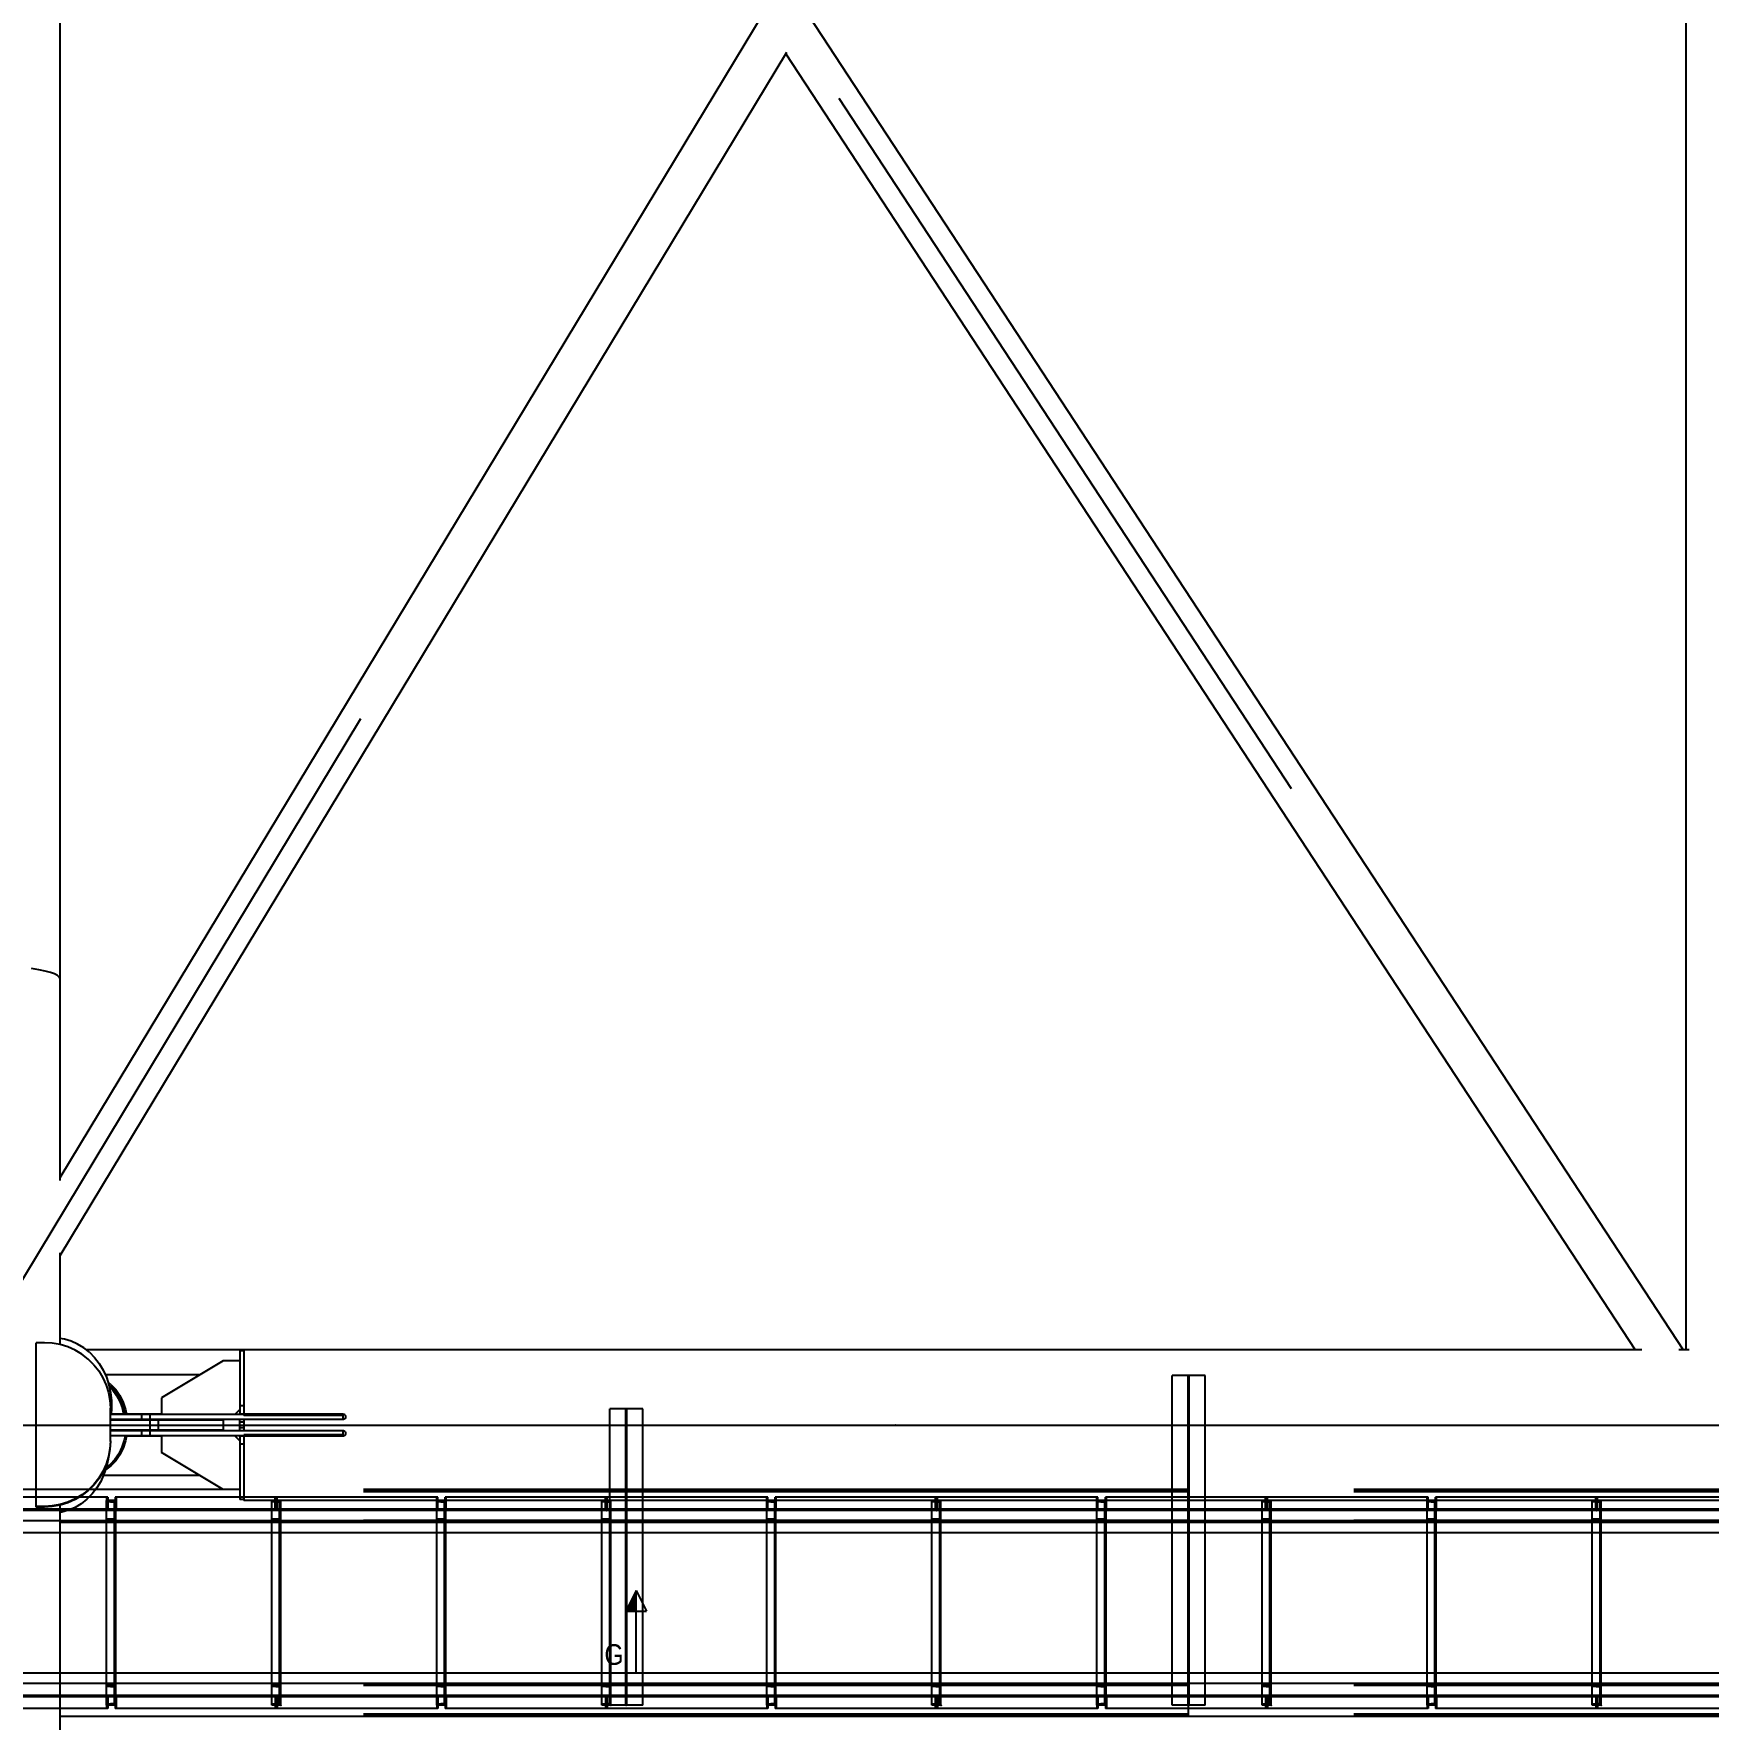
# Model space of a CAD drawing. Header units: millimetres. Extents: x 150209.93 to 150215.05, y 136675.65 to 136679.93.
# Drawn here: x 150211.4143 to 150211.6173, y 136678.7433 to 136678.9475 of the extents above; entities that cross this region are included whole.
import ezdxf

# ---------------------------------------------------------------- set-up
doc = ezdxf.new("R2010")
doc.units = ezdxf.units.MM
doc.header["$LTSCALE"] = 0.25
for name, pattern in [('CENTER', [50.8, 31.75, -6.35, 6.35, -6.35]), ('XKITLINE00', [0]), ('XKITLINE02', [4, 2, -2]), ('XKITLINE03', [6, 3, -1, 1, -1])]:
    doc.linetypes.add(name, pattern=pattern)
doc.styles.add('ARIAL', font='arial.ttf')
doc.styles.add('ROMANS', font='romans.shx')
doc.dimstyles.new('MD300', dxfattribs={"dimtxt": 2.5, "dimasz": 2.5, "dimexe": 1, "dimexo": 1, "dimgap": 0.5, "dimtad": 1, "dimdec": 1, "dimlfac": 50, "dimrnd": 0.5, "dimdsep": 46, "dimtxsty": 'ROMANS', "dimcen": 1, "dimclrd": 146, "dimclre": 146, "dimclrt": 30, "dimadec": 1, "dimazin": 2, "dimtfac": 1, "dimtdec": 1, "dimtmove": 0, "dimatfit": 1, "dimfxl": 1, "dimtolj": 1, "dimtzin": 0, "dimlwd": -1, "dimlwe": -1, "dimarcsym": 0})

# ---------------------------------------------------------------- blocks, each defined once
blk = doc.blocks.new('çatıı')
at = {"color": 8, "linetype": 'CENTER'}
for p, q in [((12370, 15740.3), (13445, 17520)), ((12370, 17380.3), (13445, 15740.3)), ((12195, 15740.3), (12952.5, 15740.3)), ((12370, 15740.3), (14995, 15740.3)), ((12370, 15740.3), (12952.5, 15740.3)), ((12801.8, 15740.3), (15025, 15740.3)), ((12952.5, 15740.3), (13535, 15740.3))]:
    blk.add_line(p, q, dxfattribs=at)
at = {"color": 8, "linetype": 'XKITLINE00'}
for p, q in [((12446.2, 17242.2), (12446.2, 16010.7)), ((13431.3, 16860.1), (13431.3, 15786)), ((12872.8, 16596.3), (12446.2, 15890)), ((12899.9, 16594), (13429.6, 15786)), ((12886.5, 16571.7), (12446.2, 15842.9)), ((12886, 16570.9), (13400.5, 15786)), ((12433.4, 16016.1), (12428.9, 16016.9)), ((12433.4, 16016.1), (12428.9, 16016.9)), ((12437.2, 16015.3), (12433.4, 16016.1)), ((12437.2, 16015.3), (12433.4, 16016.1)), ((12440.4, 16014.5), (12437.2, 16015.3)), ((12440.4, 16014.5), (12437.2, 16015.3)), ((12442.9, 16013.6), (12440.4, 16014.5)), ((12442.9, 16013.6), (12440.4, 16014.5)), ((12444.7, 16012.6), (12442.9, 16013.6)), ((12445.8, 16011.7), (12444.7, 16012.6)), ((12445.8, 16011.7), (12444.7, 16012.6)), ((12445.8, 16011.7), (12446.2, 16010.7)), ((12445.8, 16011.7), (12446.2, 16010.7)), ((12446.2, 16010.7), (12446.2, 15888.4)), ((12446.2, 15844.6), (12446.2, 15789.1)), ((12436.8, 15790.2), (12431.8, 15790.2)), ((12431.8, 15690.7), (12431.8, 15790.2)), ((12441.6, 15790), (12436.8, 15790.2)), ((12446.3, 15789.1), (12441.6, 15790)), ((12448.9, 15792.3), (12446.2, 15792.7)), ((12450.9, 15787.7), (12446.3, 15789.1)), ((12453, 15791.1), (12448.9, 15792.3)), ((12455.4, 15785.7), (12450.9, 15787.7)), ((12456.9, 15789.4), (12453, 15791.1)), ((12459.5, 15783.2), (12455.4, 15785.7)), ((12460.6, 15787.1), (12456.9, 15789.4)), ((12464.1, 15784.4), (12460.6, 15787.1)), ((12557.7, 15786), (12462.1, 15786)), ((12464.1, 15784.4), (12467.2, 15781.2)), ((12555.2, 15785.2), (12555.2, 15784.6)), ((12557.7, 15785.2), (12555.2, 15785.2)), ((12555.2, 15784.6), (12555.2, 15783.5)), ((12557.7, 15786), (12557.7, 15785.6)), ((13404.7, 15786), (12557.7, 15786)), ((12557.7, 15785.6), (12557.7, 15784.6)), ((12557.7, 15784.6), (12557.7, 15783)), ((13433.2, 15786), (13427.1, 15786)), ((12463.3, 15780.3), (12459.5, 15783.2)), ((12466.7, 15776.9), (12463.3, 15780.3)), ((12466.7, 15776.9), (12469.7, 15773.1)), ((12467.2, 15781.2), (12470, 15777.6)), ((12470, 15777.6), (12472.4, 15773.6)), ((12545.2, 15779.3), (12507.7, 15756.8)), ((12555.2, 15779.3), (12545.2, 15779.3)), ((12555.2, 15783.5), (12555.2, 15781.7)), ((12555.2, 15781.7), (12555.2, 15779.5)), ((12555.2, 15779.5), (12555.2, 15776.7)), ((12555.2, 15776.7), (12555.2, 15773.5)), ((12557.7, 15783), (12557.7, 15780.7)), ((12557.7, 15780.7), (12557.7, 15777.9)), ((12557.7, 15777.9), (12557.7, 15774.5)), ((12557.7, 15774.5), (12557.7, 15770.6)), ((12469.7, 15773.1), (12472.2, 15769)), ((12472.2, 15769), (12474.2, 15764.6)), ((12472.4, 15773.6), (12474.4, 15769.3)), ((12531, 15770.8), (12473.7, 15770.8)), ((12474.2, 15764.6), (12475.6, 15760.1)), ((12474.4, 15769.3), (12475.9, 15764.8)), ((12477, 15764.9), (12475.4, 15766.2)), ((12476.9, 15764.2), (12475.8, 15765.1)), ((12476.9, 15764.2), (12475.8, 15765.1)), ((12475.9, 15764.8), (12476.9, 15760.1)), ((12476.1, 15763.8), (12478.3, 15761.5)), ((12476.1, 15763.8), (12478.3, 15761.5)), ((12476.9, 15764.2), (12479.5, 15761.5)), ((12476.9, 15764.2), (12479.5, 15761.5)), ((12477, 15764.9), (12480, 15761.8)), ((12555.2, 15773.5), (12555.2, 15769.8)), ((12555.2, 15769.8), (12555.2, 15765.8)), ((12555.2, 15765.8), (12555.2, 15761.4)), ((12557.7, 15770.6), (12557.7, 15766.2)), ((12557.7, 15766.2), (12557.7, 15761.5)), ((12475.6, 15760.1), (12476.5, 15755.4)), ((12476.5, 15755.4), (12476.8, 15750.6)), ((12476.9, 15760.1), (12477.4, 15755.3)), ((12477.4, 15755.3), (12477.4, 15750.5)), ((12478.3, 15761.5), (12480.5, 15758.3)), ((12478.3, 15761.5), (12480.5, 15758.3)), ((12479.5, 15761.5), (12481.7, 15758.3)), ((12479.5, 15761.5), (12481.7, 15758.3)), ((12480, 15761.8), (12482.5, 15758.2)), ((12480.5, 15758.3), (12482.4, 15754.7)), ((12480.5, 15758.3), (12482.4, 15754.7)), ((12481.7, 15758.3), (12483.6, 15754.7)), ((12481.7, 15758.3), (12483.6, 15754.7)), ((12482.4, 15754.7), (12483.9, 15750.9)), ((12482.4, 15754.7), (12483.9, 15750.9)), ((12482.5, 15758.2), (12484.5, 15754.1)), ((12483.6, 15754.7), (12485, 15750.9)), ((12483.6, 15754.7), (12485, 15750.9)), ((12484.5, 15754.1), (12486, 15749.7)), ((12507.7, 15756.8), (12507.7, 15746.8)), ((12555.2, 15761.4), (12555.2, 15756.8)), ((12555.2, 15756.8), (12555.2, 15751.9)), ((12557.7, 15761.5), (12557.7, 15756.5)), ((12557.7, 15756.5), (12557.7, 15751.2)), ((12476.8, 15730.4), (12476.8, 15750.6)), ((12617.7, 15746.8), (12476.8, 15746.8)), ((12617.7, 15743.8), (12476.8, 15743.8)), ((12505.8, 15743.3), (12476.8, 15743.3)), ((12477, 15743.8), (12477, 15743.3)), ((12486.5, 15743.7), (12477, 15743.7)), ((12486.5, 15743.7), (12477, 15743.7)), ((12477.4, 15750.5), (12477.2, 15746.8)), ((12486, 15746.9), (12477.2, 15746.9)), ((12486, 15746.9), (12477.2, 15746.9)), ((12483.9, 15750.9), (12484.8, 15746.9)), ((12485, 15750.9), (12483.9, 15750.9)), ((12483.9, 15750.9), (12484.8, 15746.9)), ((12485, 15750.9), (12483.9, 15750.9)), ((12485, 15750.9), (12486, 15746.9)), ((12485, 15750.9), (12486, 15746.9)), ((12485.3, 15743.7), (12485.3, 15743.3)), ((12485.3, 15743.7), (12485.3, 15743.3)), ((12486, 15749.7), (12486.5, 15746.9)), ((12507.7, 15746.9), (12486, 15746.9)), ((12522.3, 15743.7), (12486.5, 15743.7)), ((12486.5, 15743.7), (12486.5, 15743.3)), ((12486.5, 15743.7), (12486.5, 15743.3)), ((12487, 15743.7), (12487, 15743.3)), ((12495.7, 15746.8), (12495.7, 15743.8)), ((12500.7, 15746.8), (12500.7, 15743.8)), ((12500.7, 15743.3), (12500.7, 15737.3)), ((12505.8, 15743.3), (12505.8, 15737.3)), ((12545.2, 15743.3), (12505.8, 15743.3)), ((12521.7, 15743.7), (12521.5, 15743.7)), ((12521.8, 15743.8), (12521.7, 15743.7)), ((12522.5, 15743.7), (12521.7, 15743.7)), ((12522.5, 15743.7), (12522.3, 15743.7)), ((12522.6, 15743.8), (12522.5, 15743.7)), ((12545.2, 15743.3), (12545.2, 15737.3)), ((12555.2, 15749.8), (12552.2, 15746.8)), ((12555.2, 15751.9), (12555.2, 15746.9)), ((12557.7, 15751.9), (12555.2, 15751.9)), ((12557.7, 15746.9), (12555.2, 15746.9)), ((12555.2, 15736.9), (12555.2, 15743.7)), ((12557.7, 15743.7), (12555.2, 15743.7)), ((12557.7, 15751.2), (12557.7, 15746.9)), ((12617.7, 15746.9), (12557.7, 15746.9)), ((12557.7, 15746.8), (12557.7, 15746.2)), ((12617.7, 15746.2), (12557.7, 15746.2)), ((12557.7, 15743.7), (12557.7, 15740.3)), ((12617.7, 15743.7), (12557.7, 15743.7)), ((12618.1, 15746.8), (12617.7, 15746.9)), ((12617.7, 15746.8), (12617.7, 15746.2)), ((12617.7, 15746.2), (12617.7, 15743.8)), ((12618.1, 15743.7), (12617.7, 15743.7)), ((12618.4, 15746.7), (12618.1, 15746.8)), ((12618.4, 15743.9), (12618.1, 15743.7)), ((12618.8, 15746.5), (12618.4, 15746.7)), ((12618.8, 15744.1), (12618.4, 15743.9)), ((12618.8, 15746.5), (12619, 15746.2)), ((12619, 15744.4), (12618.8, 15744.1)), ((12619, 15746.2), (12619.2, 15745.8)), ((12619.2, 15744.7), (12619, 15744.4)), ((12619.2, 15745.8), (12619.2, 15745.8)), ((12619.2, 15745.8), (12619.3, 15745.5)), ((12619.3, 15745.1), (12619.2, 15744.7)), ((12619.3, 15745.5), (12619.3, 15745.1)), ((12545.2, 15737.3), (12476.8, 15737.3)), ((12486.5, 15736.9), (12476.8, 15736.9)), ((12486.5, 15736.9), (12476.8, 15736.9)), ((12617.7, 15736.8), (12476.8, 15736.8)), ((12495.7, 15733.8), (12476.8, 15733.8)), ((12485.7, 15733.7), (12485.2, 15731.1)), ((12485.3, 15737.3), (12485.3, 15736.9)), ((12485.3, 15737.3), (12485.3, 15736.9)), ((12507.7, 15733.7), (12485.7, 15733.7)), ((12486.5, 15733.7), (12486, 15730.8)), ((12486.5, 15737.3), (12486.5, 15736.9)), ((12486.5, 15737.3), (12486.5, 15736.9)), ((12522.3, 15736.9), (12486.5, 15736.9)), ((12487, 15737.3), (12487, 15736.9)), ((12495.7, 15736.8), (12495.7, 15733.8)), ((12617.7, 15733.8), (12495.7, 15733.8)), ((12500.7, 15736.8), (12500.7, 15733.8)), ((12507.7, 15733.8), (12507.7, 15723.8)), ((12521.7, 15736.8), (12521.5, 15736.9)), ((12522.5, 15736.8), (12521.7, 15736.8)), ((12521.8, 15736.8), (12521.7, 15736.8)), ((12522.5, 15736.8), (12522.3, 15736.9)), ((12522.6, 15736.8), (12522.5, 15736.8)), ((12555.2, 15730.8), (12552.2, 15733.8)), ((12557.7, 15742), (12555.2, 15742)), ((12557.7, 15738.6), (12555.2, 15738.6)), ((12557.7, 15736.9), (12555.2, 15736.9)), ((12557.7, 15733.7), (12555.2, 15733.7)), ((12555.2, 15733.7), (12555.2, 15728.7)), ((12557.7, 15740.3), (12557.7, 15736.9)), ((12617.7, 15736.9), (12557.7, 15736.9)), ((12617.7, 15734.4), (12557.7, 15734.4)), ((12557.7, 15734.4), (12557.7, 15733.8)), ((12557.7, 15733.7), (12557.7, 15729.3)), ((12617.7, 15733.7), (12557.7, 15733.7)), ((12618.1, 15736.8), (12617.7, 15736.9)), ((12617.7, 15736.8), (12617.7, 15734.4)), ((12617.7, 15734.4), (12617.7, 15733.8)), ((12618.1, 15733.7), (12617.7, 15733.7)), ((12618.4, 15736.7), (12618.1, 15736.8)), ((12618.4, 15733.9), (12618.1, 15733.7)), ((12618.8, 15736.5), (12618.4, 15736.7)), ((12618.8, 15734.1), (12618.4, 15733.9)), ((12618.8, 15736.5), (12619, 15736.2)), ((12619, 15734.4), (12618.8, 15734.1)), ((12619, 15736.2), (12619.2, 15735.8)), ((12619.2, 15734.7), (12619, 15734.4)), ((12619.2, 15735.8), (12619.3, 15735.5)), ((12619.3, 15735.1), (12619.2, 15734.8)), ((12619.2, 15734.8), (12619.2, 15734.7)), ((12619.3, 15735.5), (12619.3, 15735.1)), ((12476.5, 15726), (12475.6, 15721.2)), ((12476.5, 15725.6), (12475.6, 15720.9)), ((12476.8, 15730.7), (12476.5, 15726)), ((12476.8, 15730.4), (12476.5, 15725.6)), ((12481.9, 15722.9), (12479.4, 15719.4)), ((12483.8, 15726.9), (12481.9, 15722.9)), ((12484.5, 15726.4), (12482.5, 15722.3)), ((12485.2, 15731.1), (12483.8, 15726.9)), ((12486, 15730.8), (12484.5, 15726.4)), ((12545.2, 15701.3), (12507.7, 15723.8)), ((12557.7, 15728.7), (12555.2, 15728.7)), ((12555.2, 15728.7), (12555.2, 15723.8)), ((12555.2, 15723.8), (12555.2, 15719.1)), ((12557.7, 15729.3), (12557.7, 15724.1)), ((12557.7, 15724.1), (12557.7, 15719)), ((12474.2, 15716.7), (12472.2, 15712.3)), ((12474.2, 15716.3), (12472.2, 15711.9)), ((12474.4, 15715), (12472.9, 15710.5)), ((12477, 15715.6), (12473.8, 15713.2)), ((12475.6, 15721.2), (12474.2, 15716.7)), ((12475.6, 15720.9), (12474.2, 15716.3)), ((12476.6, 15716.4), (12474.3, 15714.7)), ((12475.4, 15719.7), (12474.4, 15715)), ((12475.5, 15720.7), (12475.4, 15719.7)), ((12479.4, 15719.4), (12476.6, 15716.4)), ((12480, 15718.7), (12477, 15715.6)), ((12482.5, 15722.3), (12480, 15718.7)), ((12555.2, 15719.1), (12555.2, 15714.8)), ((12555.2, 15714.8), (12555.2, 15710.7)), ((12557.7, 15719), (12557.7, 15714.3)), ((12557.7, 15714.3), (12557.7, 15710)), ((12466.7, 15704.4), (12463.3, 15701)), ((12466.7, 15704), (12463.3, 15700.7)), ((12468.5, 15702.3), (12465.7, 15698.6)), ((12469.7, 15708.2), (12466.7, 15704.4)), ((12469.7, 15707.8), (12466.7, 15704)), ((12470.9, 15706.2), (12468.5, 15702.3)), ((12472.2, 15712.3), (12469.7, 15708.2)), ((12472.2, 15711.9), (12469.7, 15707.8)), ((12472.9, 15710.5), (12470.9, 15706.2)), ((12531, 15709.8), (12472.6, 15709.8)), ((12555.2, 15710.7), (12555.2, 15707.1)), ((12555.2, 15707.1), (12555.2, 15703.8)), ((12555.2, 15703.8), (12555.2, 15701.1)), ((12557.7, 15710), (12557.7, 15706.1)), ((12557.7, 15706.1), (12557.7, 15702.7)), ((12557.7, 15702.7), (12557.7, 15699.8)), ((12446.3, 15692.2), (12441.6, 15691.4)), ((12450.9, 15693.6), (12446.3, 15692.2)), ((12450.9, 15693.3), (12446.3, 15691.8)), ((12455.4, 15695.6), (12450.9, 15693.6)), ((12455.4, 15695.2), (12450.9, 15693.3)), ((12459.5, 15698.1), (12455.4, 15695.6)), ((12459.5, 15697.7), (12455.4, 15695.2)), ((12459.1, 15692.7), (12455.4, 15690.5)), ((12462.6, 15695.4), (12459.1, 15692.7)), ((12463.3, 15701), (12459.5, 15698.1)), ((12463.3, 15700.7), (12459.5, 15697.7)), ((12465.7, 15698.6), (12462.6, 15695.4)), ((12555.2, 15701.3), (12545.2, 15701.3)), ((12555.2, 15701.1), (12555.2, 15698.8)), ((12555.2, 15698.8), (12555.2, 15697.1)), ((12555.2, 15697.1), (12555.2, 15695.9)), ((12555.2, 15695.9), (12555.2, 15695.3)), ((12557.7, 15695.3), (12555.2, 15695.3)), ((12557.7, 15699.8), (12557.7, 15697.5)), ((12557.7, 15697.5), (12557.7, 15695.9)), ((12557.7, 15695.9), (12557.7, 15694.9)), ((12557.7, 15694.9), (12557.7, 15694.6)), ((14995, 15694.6), (12557.7, 15694.6)), ((12436.8, 15691.1), (12431.8, 15691.1)), ((12436.8, 15690.7), (12431.8, 15690.7)), ((12441.6, 15691.4), (12436.8, 15691.1)), ((12436.8, 15691.1), (12436.8, 15690.7)), ((12441.6, 15691), (12436.8, 15690.7)), ((12446.3, 15691.8), (12441.6, 15691)), ((12446.2, 15691.8), (12446.2, 14354.3)), ((12447.3, 15687.6), (12446.2, 15687.5)), ((12451.4, 15688.8), (12447.3, 15687.6)), ((12455.4, 15690.5), (12451.4, 15688.8))]:
    blk.add_line(p, q, dxfattribs=at)
at = {"color": 116, "linetype": 'XKITLINE02', "true_color": 0x136734}
for p, q in [((13140, 15770.3), (13120, 15770.3)), ((13120, 15675.1), (13120, 15770.3)), ((13129.7, 15570.6), (13129.7, 15770.3)), ((13130.3, 15570.6), (13130.3, 15770.3)), ((13140, 15570.6), (13140, 15770.3)), ((12799.3, 15750.2), (12779.3, 15750.2)), ((12779.3, 15675.1), (12779.3, 15750.2)), ((12789, 15570.6), (12789, 15750.2)), ((12789.6, 15570.6), (12789.6, 15750.2)), ((12799.3, 15570.6), (12799.3, 15750.2)), ((12467.8, 15701.3), (12313.5, 15701.3)), ((13130, 15700.4), (12313.5, 15700.4)), ((13130, 15699.9), (12316.3, 15699.9)), ((12475.2, 15696.6), (12402.2, 15696.6)), ((12475.2, 15696.6), (12474.5, 15696.6)), ((12474.5, 15696.6), (12474.5, 15688.6)), ((12474.5, 15570.6), (12474.5, 15694.6)), ((12480, 15694.6), (12474.5, 15694.6)), ((12480, 15694.6), (12474.5, 15694.6)), ((12474.5, 15693.9), (12474.5, 15694.6)), ((12479.3, 15693.5), (12474.5, 15693.9)), ((12475.2, 15696.6), (12475.2, 15689.4)), ((12479.3, 15570.6), (12479.3, 15694.6)), ((12479.3, 15683.6), (12479.3, 15693.5)), ((12577.2, 15696.6), (12479.6, 15696.6)), ((12479.6, 15696.6), (12479.6, 15689.4)), ((12480, 15590.1), (12480, 15694.6)), ((12480, 15682.6), (12480, 15694.6)), ((12480.2, 15696.6), (12480.2, 15688.6)), ((13130, 15701.3), (12555.2, 15701.3)), ((12580, 15694.6), (12574.5, 15694.6)), ((12574.5, 15693.9), (12574.5, 15694.6)), ((12574.5, 15570.6), (12574.5, 15694.6)), ((12580, 15694.6), (12574.5, 15694.6)), ((12579.3, 15693.5), (12574.5, 15693.9)), ((12576.7, 15689.4), (12576.7, 15696.6)), ((12577.2, 15688.6), (12577.2, 15696.6)), ((12675.1, 15696.6), (12577.2, 15696.6)), ((12577.2, 15688.6), (12577.2, 15696.6)), ((12577.8, 15689.4), (12577.8, 15696.6)), ((12579.3, 15570.6), (12579.3, 15694.6)), ((12579.3, 15683.6), (12579.3, 15693.5)), ((12580, 15682.6), (12580, 15694.6)), ((12580, 15590.1), (12580, 15694.6)), ((12674.5, 15688.6), (12674.5, 15696.6)), ((12680, 15694.6), (12674.5, 15694.6)), ((12674.5, 15693.9), (12674.5, 15694.6)), ((12674.5, 15570.6), (12674.5, 15694.6)), ((12680, 15694.6), (12674.5, 15694.6)), ((12679.3, 15693.5), (12674.5, 15693.9)), ((12675.1, 15689.4), (12675.1, 15696.6)), ((12679.3, 15570.6), (12679.3, 15694.6)), ((12679.3, 15683.6), (12679.3, 15693.5)), ((12777.2, 15696.6), (12679.6, 15696.6)), ((12679.6, 15689.4), (12679.6, 15696.6)), ((12680, 15682.6), (12680, 15694.6)), ((12680, 15590.1), (12680, 15694.6)), ((12680.2, 15688.6), (12680.2, 15696.6)), ((12780, 15694.6), (12774.5, 15694.6)), ((12774.5, 15693.9), (12774.5, 15694.6)), ((12774.5, 15570.6), (12774.5, 15694.6)), ((12780, 15694.6), (12774.5, 15694.6)), ((12779.3, 15693.5), (12774.5, 15693.9)), ((12776.7, 15689.4), (12776.7, 15696.6)), ((12777.2, 15688.6), (12777.2, 15696.6)), ((12875.1, 15696.6), (12777.2, 15696.6)), ((12777.2, 15688.6), (12777.2, 15696.6)), ((12777.8, 15689.4), (12777.8, 15696.6)), ((12779.3, 15570.6), (12779.3, 15694.6)), ((12779.3, 15683.6), (12779.3, 15693.5)), ((12780, 15682.6), (12780, 15694.6)), ((12780, 15590.1), (12780, 15694.6)), ((12874.5, 15688.6), (12874.5, 15696.6)), ((12874.5, 15570.6), (12874.5, 15694.6)), ((12880, 15694.6), (12874.5, 15694.6)), ((12880, 15694.6), (12874.5, 15694.6)), ((12874.5, 15693.9), (12874.5, 15694.6)), ((12879.3, 15693.5), (12874.5, 15693.9)), ((12875.1, 15689.4), (12875.1, 15696.6)), ((12879.3, 15570.6), (12879.3, 15694.6)), ((12879.3, 15683.6), (12879.3, 15693.5)), ((12977.2, 15696.6), (12879.6, 15696.6)), ((12879.6, 15689.4), (12879.6, 15696.6)), ((12880, 15590.1), (12880, 15694.6)), ((12880, 15682.6), (12880, 15694.6)), ((12880.2, 15688.6), (12880.2, 15696.6)), ((12980, 15694.6), (12974.5, 15694.6)), ((12974.5, 15693.9), (12974.5, 15694.6)), ((12974.5, 15570.6), (12974.5, 15694.6)), ((12980, 15694.6), (12974.5, 15694.6)), ((12979.3, 15693.5), (12974.5, 15693.9)), ((12976.7, 15689.4), (12976.7, 15696.6)), ((13075.1, 15696.6), (12977.2, 15696.6)), ((12977.2, 15688.6), (12977.2, 15696.6)), ((12977.2, 15688.6), (12977.2, 15696.6)), ((12977.8, 15689.4), (12977.8, 15696.6)), ((12979.3, 15570.6), (12979.3, 15694.6)), ((12979.3, 15683.6), (12979.3, 15693.5)), ((12980, 15682.6), (12980, 15694.6)), ((12980, 15570.6), (12980, 15694.6)), ((13074.5, 15688.6), (13074.5, 15696.6)), ((13080, 15694.6), (13074.5, 15694.6)), ((13074.5, 15693.9), (13074.5, 15694.6)), ((13074.5, 15570.6), (13074.5, 15694.6)), ((13080, 15694.6), (13074.5, 15694.6)), ((13079.3, 15693.5), (13074.5, 15693.9)), ((13075.1, 15689.4), (13075.1, 15696.6)), ((13079.3, 15570.6), (13079.3, 15694.6)), ((13079.3, 15683.6), (13079.3, 15693.5)), ((13177.2, 15696.6), (13079.6, 15696.6)), ((13079.6, 15689.4), (13079.6, 15696.6)), ((13080, 15682.6), (13080, 15694.6)), ((13080, 15570.6), (13080, 15694.6)), ((13080.2, 15688.6), (13080.2, 15696.6)), ((13130, 15694.6), (13130, 15701.3)), ((13130, 15694.6), (13130, 15701.3)), ((13730, 15701.3), (13130, 15701.3)), ((13730, 15700.4), (13130, 15700.4)), ((13730, 15699.9), (13130, 15699.9)), ((13180, 15694.6), (13174.5, 15694.6)), ((13174.5, 15693.9), (13174.5, 15694.6)), ((13174.5, 15570.6), (13174.5, 15694.6)), ((13180, 15694.6), (13174.5, 15694.6)), ((13179.3, 15693.5), (13174.5, 15693.9)), ((13176.7, 15689.4), (13176.7, 15696.6)), ((13177.2, 15688.6), (13177.2, 15696.6)), ((13275.1, 15696.6), (13177.2, 15696.6)), ((13177.2, 15688.6), (13177.2, 15696.6)), ((13177.8, 15689.4), (13177.8, 15696.6)), ((13179.3, 15570.6), (13179.3, 15694.6)), ((13179.3, 15683.6), (13179.3, 15693.5)), ((13180, 15682.6), (13180, 15694.6)), ((13180, 15590.1), (13180, 15694.6)), ((13274.5, 15688.6), (13274.5, 15696.6)), ((13280, 15694.6), (13274.5, 15694.6)), ((13274.5, 15693.9), (13274.5, 15694.6)), ((13274.5, 15570.6), (13274.5, 15694.6)), ((13280, 15694.6), (13274.5, 15694.6)), ((13279.3, 15693.5), (13274.5, 15693.9)), ((13275.1, 15689.4), (13275.1, 15696.6)), ((13279.3, 15570.6), (13279.3, 15694.6)), ((13279.3, 15683.6), (13279.3, 15693.5)), ((13377.2, 15696.6), (13279.6, 15696.6)), ((13279.6, 15689.4), (13279.6, 15696.6)), ((13280, 15682.6), (13280, 15694.6)), ((13280, 15590.1), (13280, 15694.6)), ((13280.2, 15688.6), (13280.2, 15696.6)), ((13380, 15694.6), (13374.5, 15694.6)), ((13374.5, 15693.9), (13374.5, 15694.6)), ((13374.5, 15570.6), (13374.5, 15694.6)), ((13380, 15694.6), (13374.5, 15694.6)), ((13379.3, 15693.5), (13374.5, 15693.9)), ((13376.7, 15689.4), (13376.7, 15696.6)), ((13377.2, 15688.6), (13377.2, 15696.6)), ((13475.1, 15696.6), (13377.2, 15696.6)), ((13377.2, 15688.6), (13377.2, 15696.6)), ((13377.8, 15689.4), (13377.8, 15696.6)), ((13379.3, 15570.6), (13379.3, 15694.6)), ((13379.3, 15683.6), (13379.3, 15693.5)), ((13380, 15682.6), (13380, 15694.6)), ((13380, 15590.1), (13380, 15694.6)), ((13130, 15682.6), (12272.9, 15682.6)), ((13130, 15682.1), (12313.5, 15682.1)), ((13130, 15682.6), (12316.3, 15682.6)), ((12474.5, 15688.6), (12402.2, 15688.6)), ((12475.2, 15689.4), (12402.9, 15689.4)), ((12477.8, 15689.4), (12408.8, 15689.4)), ((12477.8, 15688.6), (12408.8, 15688.6)), ((12576.7, 15689.4), (12474.3, 15689.4)), ((12474.3, 15689.4), (12474.3, 15688.6)), ((12577.2, 15688.6), (12474.3, 15688.6)), ((12481.1, 15688.6), (12474.5, 15688.6)), ((12479.3, 15683.6), (12474.5, 15683.3)), ((12474.5, 15682.6), (12474.5, 15683.3)), ((12480, 15682.6), (12474.5, 15682.6)), ((12481.1, 15689.4), (12475.2, 15689.4)), ((12481.1, 15689.4), (12481.1, 15688.6)), ((12571.4, 15689.4), (12571.4, 15688.6)), ((12579.3, 15683.6), (12574.5, 15683.3)), ((12574.5, 15682.6), (12574.5, 15683.3)), ((12580, 15682.6), (12574.5, 15682.6)), ((12680.3, 15688.6), (12577.2, 15688.6)), ((12580, 15688.6), (12577.2, 15688.6)), ((12680.3, 15689.4), (12577.8, 15689.4)), ((12583, 15689.4), (12583, 15688.6)), ((12776.7, 15689.4), (12674.3, 15689.4)), ((12674.3, 15689.4), (12674.3, 15688.6)), ((12777.2, 15688.6), (12674.3, 15688.6)), ((12679.3, 15683.6), (12674.5, 15683.3)), ((12674.5, 15682.6), (12674.5, 15683.3)), ((12680, 15682.6), (12674.5, 15682.6)), ((12680.3, 15689.4), (12680.3, 15688.6)), ((12771.4, 15689.4), (12771.4, 15688.6)), ((12779.3, 15683.6), (12774.5, 15683.3)), ((12774.5, 15682.6), (12774.5, 15683.3)), ((12780, 15682.6), (12774.5, 15682.6)), ((12880.3, 15688.6), (12777.2, 15688.6)), ((12780, 15688.6), (12777.2, 15688.6)), ((12880.3, 15689.4), (12777.8, 15689.4)), ((12783, 15689.4), (12783, 15688.6)), ((12976.7, 15689.4), (12874.3, 15689.4)), ((12874.3, 15689.4), (12874.3, 15688.6)), ((12977.2, 15688.6), (12874.3, 15688.6)), ((12879.3, 15683.6), (12874.5, 15683.3)), ((12874.5, 15682.6), (12874.5, 15683.3)), ((12880, 15682.6), (12874.5, 15682.6)), ((12880.3, 15689.4), (12880.3, 15688.6)), ((12971.4, 15689.4), (12971.4, 15688.6)), ((12979.3, 15683.6), (12974.5, 15683.3)), ((12974.5, 15682.6), (12974.5, 15683.3)), ((12980, 15682.6), (12974.5, 15682.6)), ((13080.3, 15688.6), (12977.2, 15688.6)), ((12980, 15688.6), (12977.2, 15688.6)), ((13080.3, 15689.4), (12977.8, 15689.4)), ((12983, 15689.4), (12983, 15688.6)), ((13130, 15689.4), (13074.3, 15689.4)), ((13074.3, 15689.4), (13074.3, 15688.6)), ((13177.2, 15688.6), (13074.3, 15688.6)), ((13079.3, 15683.6), (13074.5, 15683.3)), ((13074.5, 15682.6), (13074.5, 15683.3)), ((13080, 15682.6), (13074.5, 15682.6)), ((13176.7, 15689.4), (13075.1, 15689.4)), ((13130, 15688.6), (13080.2, 15688.6)), ((13080.3, 15689.4), (13080.3, 15688.6)), ((13130, 15681.3), (13130, 15682.6)), ((13130, 15681.3), (13130, 15682.6)), ((13730, 15682.6), (13130, 15682.6)), ((13730, 15682.6), (13130, 15682.6)), ((13730, 15682.1), (13130, 15682.1)), ((13171.4, 15689.4), (13171.4, 15688.6)), ((13179.3, 15683.6), (13174.5, 15683.3)), ((13174.5, 15682.6), (13174.5, 15683.3)), ((13180, 15682.6), (13174.5, 15682.6)), ((13280.3, 15688.6), (13177.2, 15688.6)), ((13180, 15688.6), (13177.2, 15688.6)), ((13280.3, 15689.4), (13177.8, 15689.4)), ((13183, 15689.4), (13183, 15688.6)), ((13376.7, 15689.4), (13274.3, 15689.4)), ((13274.3, 15689.4), (13274.3, 15688.6)), ((13377.2, 15688.6), (13274.3, 15688.6)), ((13279.3, 15683.6), (13274.5, 15683.3)), ((13274.5, 15682.6), (13274.5, 15683.3)), ((13280, 15682.6), (13274.5, 15682.6)), ((13280.3, 15689.4), (13280.3, 15688.6)), ((13371.4, 15689.4), (13371.4, 15688.6)), ((13379.3, 15683.6), (13374.5, 15683.3)), ((13374.5, 15682.6), (13374.5, 15683.3)), ((13380, 15682.6), (13374.5, 15682.6)), ((13480.3, 15688.6), (13377.2, 15688.6)), ((13380, 15688.6), (13377.2, 15688.6)), ((13480.3, 15689.4), (13377.8, 15689.4)), ((13383, 15689.4), (13383, 15688.6)), ((13130, 15681.7), (12273.4, 15681.7)), ((12446.2, 15675.1), (12293.8, 15675.1)), ((13130, 15681.3), (12313.5, 15681.3)), ((13730, 15681.7), (13130, 15681.7)), ((12446.2, 15590.1), (12272.9, 15590.1)), ((12474.5, 15570.6), (12474.5, 15590.1)), ((12480, 15570.6), (12480, 15590.1)), ((12574.5, 15570.6), (12574.5, 15590.1)), ((12580, 15570.6), (12580, 15590.1)), ((12674.5, 15570.6), (12674.5, 15590.1)), ((12680, 15570.6), (12680, 15590.1)), ((12774.5, 15570.6), (12774.5, 15590.1)), ((12779.3, 15570.6), (12779.3, 15590.1)), ((12780, 15570.6), (12780, 15590.1)), ((12799.3, 15570.6), (12799.3, 15590.1)), ((12874.5, 15570.6), (12874.5, 15590.1)), ((12880, 15570.6), (12880, 15590.1)), ((12974.5, 15570.6), (12974.5, 15590.1)), ((12980, 15570.6), (12980, 15590.1)), ((13074.5, 15570.6), (13074.5, 15590.1)), ((13080, 15570.6), (13080, 15590.1)), ((13120, 15570.6), (13120, 15590.1)), ((13140, 15570.6), (13140, 15590.1)), ((13174.5, 15570.6), (13174.5, 15590.1)), ((13180, 15570.6), (13180, 15590.1)), ((13274.5, 15570.6), (13274.5, 15590.1)), ((13280, 15570.6), (13280, 15590.1)), ((13374.5, 15570.6), (13374.5, 15590.1)), ((13380, 15570.6), (13380, 15590.1)), ((13130, 15582.6), (12272.9, 15582.6)), ((13130, 15583.4), (12273.4, 15583.4)), ((12446.2, 15583.9), (12313.5, 15583.9)), ((13130, 15583), (12313.5, 15583)), ((13130, 15582.5), (12316.3, 15582.5)), ((12480, 15582.6), (12474.5, 15582.6)), ((12474.5, 15581.9), (12474.5, 15582.6)), ((12479.3, 15581.5), (12474.5, 15581.9)), ((12479.3, 15571.6), (12479.3, 15581.5)), ((12480, 15570.6), (12480, 15582.6)), ((12580, 15582.6), (12574.5, 15582.6)), ((12574.5, 15581.9), (12574.5, 15582.6)), ((12579.3, 15581.5), (12574.5, 15581.9)), ((12579.3, 15571.6), (12579.3, 15581.5)), ((12580, 15570.6), (12580, 15582.6)), ((12680, 15582.6), (12674.5, 15582.6)), ((12674.5, 15581.9), (12674.5, 15582.6)), ((12679.3, 15581.5), (12674.5, 15581.9)), ((12679.3, 15571.6), (12679.3, 15581.5)), ((12680, 15570.6), (12680, 15582.6)), ((12780, 15582.6), (12774.5, 15582.6)), ((12774.5, 15581.9), (12774.5, 15582.6)), ((12779.3, 15581.5), (12774.5, 15581.9)), ((12779.3, 15571.6), (12779.3, 15581.5)), ((12780, 15570.6), (12780, 15582.6)), ((12880, 15582.6), (12874.5, 15582.6)), ((12874.5, 15581.9), (12874.5, 15582.6)), ((12879.3, 15581.5), (12874.5, 15581.9)), ((12879.3, 15571.6), (12879.3, 15581.5)), ((12880, 15570.6), (12880, 15582.6)), ((12980, 15582.6), (12974.5, 15582.6)), ((12974.5, 15581.9), (12974.5, 15582.6)), ((12979.3, 15581.5), (12974.5, 15581.9)), ((12979.3, 15571.6), (12979.3, 15581.5)), ((12980, 15570.6), (12980, 15582.6)), ((13080, 15582.6), (13074.5, 15582.6)), ((13074.5, 15581.9), (13074.5, 15582.6)), ((13079.3, 15581.5), (13074.5, 15581.9)), ((13079.3, 15571.6), (13079.3, 15581.5)), ((13080, 15570.6), (13080, 15582.6)), ((13130, 15582.6), (13130, 15583.9)), ((13130, 15582.6), (13130, 15583.9)), ((13730, 15583.4), (13130, 15583.4)), ((13730, 15583), (13130, 15583)), ((13730, 15582.6), (13130, 15582.6)), ((13730, 15582.5), (13130, 15582.5)), ((13180, 15582.6), (13174.5, 15582.6)), ((13174.5, 15581.9), (13174.5, 15582.6)), ((13179.3, 15581.5), (13174.5, 15581.9)), ((13179.3, 15571.6), (13179.3, 15581.5)), ((13180, 15570.6), (13180, 15582.6)), ((13280, 15582.6), (13274.5, 15582.6)), ((13274.5, 15581.9), (13274.5, 15582.6)), ((13279.3, 15581.5), (13274.5, 15581.9)), ((13279.3, 15571.6), (13279.3, 15581.5)), ((13280, 15570.6), (13280, 15582.6)), ((13380, 15582.6), (13374.5, 15582.6)), ((13374.5, 15581.9), (13374.5, 15582.6)), ((13379.3, 15581.5), (13374.5, 15581.9)), ((13379.3, 15571.6), (13379.3, 15581.5)), ((13380, 15570.6), (13380, 15582.6)), ((12481.1, 15576.6), (12402.2, 15576.6)), ((12481.1, 15575.8), (12402.9, 15575.8)), ((12577.2, 15576.6), (12474.3, 15576.6)), ((12474.3, 15576.6), (12474.3, 15575.8)), ((12576.7, 15575.8), (12474.3, 15575.8)), ((12474.5, 15576.6), (12474.5, 15568.6)), ((12479.3, 15571.6), (12474.5, 15571.3)), ((12474.5, 15570.6), (12474.5, 15571.3)), ((12480, 15570.6), (12474.5, 15570.6)), ((12480, 15570.6), (12474.5, 15570.6)), ((12475.2, 15575.8), (12475.2, 15568.6)), ((12479.6, 15575.8), (12479.6, 15568.6)), ((12480.2, 15576.6), (12480.2, 15568.6)), ((12481.1, 15576.6), (12481.1, 15575.8)), ((12571.4, 15576.6), (12571.4, 15575.8)), ((12579.3, 15571.6), (12574.5, 15571.3)), ((12574.5, 15570.6), (12574.5, 15571.3)), ((12580, 15570.6), (12574.5, 15570.6)), ((12580, 15570.6), (12574.5, 15570.6)), ((12576.7, 15575.8), (12576.7, 15568.6)), ((12577.2, 15568.6), (12577.2, 15576.6)), ((12680.3, 15576.6), (12577.2, 15576.6)), ((12577.2, 15568.6), (12577.2, 15576.6)), ((12680.3, 15575.8), (12577.8, 15575.8)), ((12577.8, 15575.8), (12577.8, 15568.6)), ((12583, 15576.6), (12583, 15575.8)), ((12777.2, 15576.6), (12674.3, 15576.6)), ((12674.3, 15576.6), (12674.3, 15575.8)), ((12776.7, 15575.8), (12674.3, 15575.8)), ((12674.5, 15576.6), (12674.5, 15568.6)), ((12679.3, 15571.6), (12674.5, 15571.3)), ((12674.5, 15570.6), (12674.5, 15571.3)), ((12680, 15570.6), (12674.5, 15570.6)), ((12680, 15570.6), (12674.5, 15570.6)), ((12675.1, 15575.8), (12675.1, 15568.6)), ((12679.6, 15575.8), (12679.6, 15568.6)), ((12680.2, 15576.6), (12680.2, 15568.6)), ((12680.3, 15576.6), (12680.3, 15575.8)), ((12771.4, 15576.6), (12771.4, 15575.8)), ((12779.3, 15571.6), (12774.5, 15571.3)), ((12774.5, 15570.6), (12774.5, 15571.3)), ((12780, 15570.6), (12774.5, 15570.6)), ((12780, 15570.6), (12774.5, 15570.6)), ((12776.7, 15575.8), (12776.7, 15568.6)), ((12777.2, 15568.6), (12777.2, 15576.6)), ((12880.3, 15576.6), (12777.2, 15576.6)), ((12777.2, 15568.6), (12777.2, 15576.6)), ((12880.3, 15575.8), (12777.8, 15575.8)), ((12777.8, 15575.8), (12777.8, 15568.6)), ((12799.3, 15570.6), (12779.3, 15570.6)), ((12783, 15576.6), (12783, 15575.8)), ((12977.2, 15576.6), (12874.3, 15576.6)), ((12874.3, 15576.6), (12874.3, 15575.8)), ((12976.7, 15575.8), (12874.3, 15575.8)), ((12874.5, 15576.6), (12874.5, 15568.6)), ((12879.3, 15571.6), (12874.5, 15571.3)), ((12874.5, 15570.6), (12874.5, 15571.3)), ((12880, 15570.6), (12874.5, 15570.6)), ((12880, 15570.6), (12874.5, 15570.6)), ((12875.1, 15575.8), (12875.1, 15568.6)), ((12879.6, 15575.8), (12879.6, 15568.6)), ((12880.2, 15576.6), (12880.2, 15568.6)), ((12880.3, 15576.6), (12880.3, 15575.8)), ((12971.4, 15576.6), (12971.4, 15575.8)), ((12979.3, 15571.6), (12974.5, 15571.3)), ((12974.5, 15570.6), (12974.5, 15571.3)), ((12980, 15570.6), (12974.5, 15570.6)), ((12980, 15570.6), (12974.5, 15570.6)), ((12976.7, 15568.6), (12976.7, 15575.8)), ((13080.3, 15576.6), (12977.2, 15576.6)), ((12977.2, 15568.6), (12977.2, 15576.6)), ((12977.2, 15568.6), (12977.2, 15576.6)), ((13080.3, 15575.8), (12977.8, 15575.8)), ((12977.8, 15575.8), (12977.8, 15568.6)), ((12983, 15576.6), (12983, 15575.8)), ((13177.2, 15576.6), (13074.3, 15576.6)), ((13074.3, 15576.6), (13074.3, 15575.8)), ((13176.7, 15575.8), (13074.3, 15575.8)), ((13074.5, 15576.6), (13074.5, 15568.6)), ((13079.3, 15571.6), (13074.5, 15571.3)), ((13074.5, 15570.6), (13074.5, 15571.3)), ((13080, 15570.6), (13074.5, 15570.6)), ((13080, 15570.6), (13074.5, 15570.6)), ((13075.1, 15575.8), (13075.1, 15568.6)), ((13079.6, 15575.8), (13079.6, 15568.6)), ((13080.2, 15576.6), (13080.2, 15568.6)), ((13080.3, 15576.6), (13080.3, 15575.8)), ((13140, 15570.6), (13120, 15570.6)), ((13171.4, 15576.6), (13171.4, 15575.8)), ((13179.3, 15571.6), (13174.5, 15571.3)), ((13174.5, 15570.6), (13174.5, 15571.3)), ((13180, 15570.6), (13174.5, 15570.6)), ((13180, 15570.6), (13174.5, 15570.6)), ((13176.7, 15575.8), (13176.7, 15568.6)), ((13177.2, 15568.6), (13177.2, 15576.6)), ((13280.3, 15576.6), (13177.2, 15576.6)), ((13177.2, 15568.6), (13177.2, 15576.6)), ((13280.3, 15575.8), (13177.8, 15575.8)), ((13177.8, 15575.8), (13177.8, 15568.6)), ((13183, 15576.6), (13183, 15575.8)), ((13377.2, 15576.6), (13274.3, 15576.6)), ((13274.3, 15576.6), (13274.3, 15575.8)), ((13376.7, 15575.8), (13274.3, 15575.8)), ((13274.5, 15576.6), (13274.5, 15568.6)), ((13279.3, 15571.6), (13274.5, 15571.3)), ((13274.5, 15570.6), (13274.5, 15571.3)), ((13280, 15570.6), (13274.5, 15570.6)), ((13280, 15570.6), (13274.5, 15570.6)), ((13275.1, 15575.8), (13275.1, 15568.6)), ((13279.6, 15575.8), (13279.6, 15568.6)), ((13280.2, 15576.6), (13280.2, 15568.6)), ((13280.3, 15576.6), (13280.3, 15575.8)), ((13371.4, 15576.6), (13371.4, 15575.8)), ((13379.3, 15571.6), (13374.5, 15571.3)), ((13374.5, 15570.6), (13374.5, 15571.3)), ((13380, 15570.6), (13374.5, 15570.6)), ((13380, 15570.6), (13374.5, 15570.6)), ((13376.7, 15575.8), (13376.7, 15568.6)), ((13377.2, 15568.6), (13377.2, 15576.6)), ((13480.3, 15576.6), (13377.2, 15576.6)), ((13377.2, 15568.6), (13377.2, 15576.6)), ((13480.3, 15575.8), (13377.8, 15575.8)), ((13377.8, 15575.8), (13377.8, 15568.6)), ((13383, 15576.6), (13383, 15575.8)), ((13130, 15564.7), (12313.5, 15564.7)), ((13130, 15563.9), (12313.5, 15563.9)), ((13130, 15565.3), (12316.3, 15565.3)), ((12475.2, 15568.6), (12402.2, 15568.6)), ((12577.2, 15568.6), (12479.6, 15568.6)), ((12675.1, 15568.6), (12577.2, 15568.6)), ((12777.2, 15568.6), (12679.6, 15568.6)), ((12875.1, 15568.6), (12777.2, 15568.6)), ((12977.2, 15568.6), (12879.6, 15568.6)), ((13075.1, 15568.6), (12977.2, 15568.6)), ((13177.2, 15568.6), (13079.6, 15568.6)), ((13730, 15565.3), (13130, 15565.3)), ((13730, 15564.7), (13130, 15564.7)), ((13275.1, 15568.6), (13177.2, 15568.6)), ((13377.2, 15568.6), (13279.6, 15568.6)), ((13475.1, 15568.6), (13377.2, 15568.6))]:
    blk.add_line(p, q, dxfattribs=at)
at = {"color": 1, "linetype": 'XKITLINE03'}
for p, q in [((13130, 15770.3), (13130, 15570.6)), ((12789.3, 15750.2), (12789.3, 15570.6)), ((12480, 15570.6), (12480, 15694.6)), ((12580, 15570.6), (12580, 15694.6)), ((12680, 15570.6), (12680, 15694.6)), ((12780, 15570.6), (12780, 15694.6)), ((12880, 15570.6), (12880, 15694.6)), ((12980, 15570.6), (12980, 15694.6)), ((13080, 15570.6), (13080, 15694.6)), ((13180, 15570.6), (13180, 15694.6)), ((13280, 15570.6), (13280, 15694.6)), ((13380, 15570.6), (13380, 15694.6)), ((12272.9, 15682.6), (13130, 15682.6)), ((12474.5, 15688.6), (12402.2, 15688.6)), ((12577.2, 15688.6), (12480.2, 15688.6)), ((12674.5, 15688.6), (12577.2, 15688.6)), ((12777.2, 15688.6), (12680.2, 15688.6)), ((12874.5, 15688.6), (12777.2, 15688.6)), ((12977.2, 15688.6), (12880.2, 15688.6)), ((13074.5, 15688.6), (12977.2, 15688.6)), ((13177.2, 15688.6), (13080.2, 15688.6)), ((13730, 15688.6), (13130, 15688.6)), ((13130, 15682.6), (13730, 15682.6)), ((13274.5, 15688.6), (13177.2, 15688.6)), ((13377.2, 15688.6), (13280.2, 15688.6)), ((13474.5, 15688.6), (13377.2, 15688.6)), ((13130, 15582.6), (12282.9, 15582.6)), ((13730, 15582.6), (13130, 15582.6)), ((12402.2, 15576.6), (12474.5, 15576.6)), ((12480.2, 15576.6), (12577.2, 15576.6)), ((12577.2, 15576.6), (12674.5, 15576.6)), ((12680.2, 15576.6), (12777.2, 15576.6)), ((12777.2, 15576.6), (12874.5, 15576.6)), ((12880.2, 15576.6), (12977.2, 15576.6)), ((12977.2, 15576.6), (13074.5, 15576.6)), ((13080.2, 15576.6), (13177.2, 15576.6)), ((13730, 15576.6), (13130, 15576.6)), ((13177.2, 15576.6), (13274.5, 15576.6)), ((13280.2, 15576.6), (13377.2, 15576.6)), ((13377.2, 15576.6), (13474.5, 15576.6))]:
    blk.add_line(p, q, dxfattribs=at)
at = {"color": 7, "linetype": 'XKITLINE00'}
for p, q in [((12555.2, 15701.3), (12467.8, 15701.3)), ((13130, 15681.3), (13130, 15694.6)), ((13130, 15681.3), (13130, 15694.6)), ((13130, 15681.3), (12446.2, 15681.3)), ((13130, 15675.1), (12446.2, 15675.1)), ((12474.5, 15590.1), (12474.5, 15675.1)), ((12480, 15590.1), (12480, 15675.1)), ((12574.5, 15590.1), (12574.5, 15675.1)), ((12580, 15590.1), (12580, 15675.1)), ((12674.5, 15590.1), (12674.5, 15675.1)), ((12680, 15590.1), (12680, 15675.1)), ((12774.5, 15590.1), (12774.5, 15675.1)), ((12779.3, 15590.1), (12779.3, 15675.1)), ((12780, 15590.1), (12780, 15675.1)), ((12799.3, 15590.1), (12799.3, 15675.1)), ((12874.5, 15590.1), (12874.5, 15675.1)), ((12880, 15590.1), (12880, 15675.1)), ((12974.5, 15590.1), (12974.5, 15675.1)), ((12980, 15590.1), (12980, 15675.1)), ((13074.5, 15590.1), (13074.5, 15675.1)), ((13080, 15590.1), (13080, 15675.1)), ((13120, 15590.1), (13120, 15675.1)), ((13130, 15675.1), (13130, 15681.3)), ((13130, 15675.1), (13130, 15681.3)), ((13730, 15681.3), (13130, 15681.3)), ((13730, 15675.1), (13130, 15675.1)), ((13140, 15590.1), (13140, 15675.1)), ((13174.5, 15590.1), (13174.5, 15675.1)), ((13180, 15590.1), (13180, 15675.1)), ((13274.5, 15590.1), (13274.5, 15675.1)), ((13280, 15590.1), (13280, 15675.1)), ((13374.5, 15590.1), (13374.5, 15675.1)), ((13380, 15590.1), (13380, 15675.1)), ((13130, 15590.1), (12446.2, 15590.1)), ((13130, 15583.9), (13130, 15590.1)), ((13730, 15590.1), (13130, 15590.1)), ((13130, 15583.9), (13130, 15590.1)), ((13130, 15583.9), (12446.2, 15583.9)), ((13130, 15563.9), (13130, 15583.9)), ((13130, 15563.9), (13130, 15583.9)), ((13730, 15583.9), (13130, 15583.9)), ((13130, 15563.9), (12446.2, 15563.9)), ((13730, 15563.9), (13130, 15563.9))]:
    blk.add_line(p, q, dxfattribs=at)
at = {"color": 30, "linetype": 'XKITLINE00'}
for p, q in [((12795.3, 15640.1), (12789.1, 15627.6)), ((12795.3, 15640.1), (12801.6, 15627.6)), ((12789.1, 15627.6), (12801.6, 15627.6))]:
    blk.add_line(p, q, dxfattribs=at)
at = {"color": 2, "linetype": 'XKITLINE00'}
for q in [(12795.3, 15640.1), (12745.3, 15590.1)]:
    blk.add_line((12795.3, 15590.1), q, dxfattribs=at)
at = {"color": 1, "linetype": 'XKITLINE00'}
for centre in [(13130, 15770.3), (12789.3, 15750.2), (12480, 15694.6), (12580, 15694.6), (12680, 15694.6), (12780, 15694.6), (12880, 15694.6), (12980, 15694.6), (13080, 15694.6), (13180, 15694.6), (13280, 15694.6), (13380, 15694.6), (12474.5, 15688.6), (12480, 15682.6), (12480.2, 15688.6), (12577.2, 15688.6), (12577.2, 15688.6), (12580, 15682.6), (12674.5, 15688.6), (12680, 15682.6), (12680.2, 15688.6), (12777.2, 15688.6), (12777.2, 15688.6), (12780, 15682.6), (12874.5, 15688.6), (12880, 15682.6), (12880.2, 15688.6), (12977.2, 15688.6), (12977.2, 15688.6), (12980, 15682.6), (13074.5, 15688.6), (13080, 15682.6), (13080.2, 15688.6), (13130, 15688.6), (13130, 15682.6), (13130, 15682.6), (13177.2, 15688.6), (13177.2, 15688.6), (13180, 15682.6), (13274.5, 15688.6), (13280, 15682.6), (13280.2, 15688.6), (13377.2, 15688.6), (13377.2, 15688.6), (13380, 15682.6), (12480, 15582.6), (12580, 15582.6), (12680, 15582.6), (12780, 15582.6), (12880, 15582.6), (12980, 15582.6), (13080, 15582.6), (13130, 15582.6), (13130, 15582.6), (13180, 15582.6), (13280, 15582.6), (13380, 15582.6), (12474.5, 15576.6), (12480, 15570.6), (12480.2, 15576.6), (12577.2, 15576.6), (12577.2, 15576.6), (12580, 15570.6), (12674.5, 15576.6), (12680, 15570.6), (12680.2, 15576.6), (12777.2, 15576.6), (12777.2, 15576.6), (12780, 15570.6), (12789.3, 15570.6), (12874.5, 15576.6), (12880, 15570.6), (12880.2, 15576.6), (12977.2, 15576.6), (12977.2, 15576.6), (12980, 15570.6), (13074.5, 15576.6), (13080, 15570.6), (13080.2, 15576.6), (13130, 15576.6), (13130, 15570.6), (13177.2, 15576.6), (13177.2, 15576.6), (13180, 15570.6), (13274.5, 15576.6), (13280, 15570.6), (13280.2, 15576.6), (13377.2, 15576.6), (13377.2, 15576.6), (13380, 15570.6)]:
    blk.add_circle(centre, 0.05, dxfattribs=at)
at = {"color": 8, "linetype": 'XKITLINE00'}
for centre in [(12801.8, 15740.3), (12952.5, 15740.3), (12952.5, 15740.3), (12952.5, 15740.3)]:
    blk.add_circle(centre, 0.05, dxfattribs=at)
at = {"color": 30, "linetype": 'Continuous'}
blk.add_solid([(12789.1, 15627.6), (12795.3, 15640.1), (12789.1, 15627.6), (12795.3, 15627.6)], dxfattribs=at)
at = {"color": 116, "true_color": 0x136734, "style": 'ARIAL', "width": 0.85}
blk.add_text('G', height=12.5, dxfattribs=at).set_placement((12776.1, 15595.1))
blk = doc.blocks.new('*D4')
at = {"color": 146, "transparency": 16777216}
for p, q in [((150211.38964, 136678.62603), (150212.05394, 136678.6248)), ((150211.35801, 136677.74497), (150211.35779, 136677.62609)), ((150212.08231, 136677.74363), (150212.08209, 136677.62475))]:
    blk.add_line(p, q, dxfattribs=at)
for points in [[(150211.38964, 136678.63103), (150211.38963, 136678.62103), (150211.35964, 136678.62609)], [(150212.05395, 136678.6298), (150212.05393, 136678.6198), (150212.08394, 136678.62475)]]:
    blk.add_solid(points, dxfattribs=at)
at = {"layer": 'DEFPOINTS', "color": 0, "transparency": 16777216}
for p in [(150211.35986, 136678.74497), (150212.08416, 136678.74363), (150212.08394, 136678.62475)]:
    blk.add_point(p, dxfattribs=at)
at = {"color": 30, "transparency": 16777216, "insert": (150211.72184, 136678.65042), "char_height": 0.03, "attachment_point": 5, "rotation": 359.894, "style": 'ROMANS'}
blk.add_mtext('\\A1;36', dxfattribs=at)

msp = doc.modelspace()

# ---------------------------------------------------------------- block references
at = {"xscale": 0.0002000170049888334, "yscale": 0.0002000170049888334, "zscale": 0.0002000170049888334}
msp.add_blockref('çatıı', (150208.92807, 136675.63059), dxfattribs=at)

# ---------------------------------------------------------------- dimensions: what is measured, and where the dimension line sits
dim = msp.add_aligned_dim(p1=(150211.35986, 136678.74497), p2=(150212.08416, 136678.74363), distance=-0.11888, dimstyle='MD300', override={"dimtxt": 0.03, "dimasz": 0.03, "dimgap": 0.01})
dim.commit()
dim.dimension.update_dxf_attribs({"geometry": '*D4', "text_midpoint": (150211.72184, 136678.65042)})

doc.saveas('drawing.dxf')
